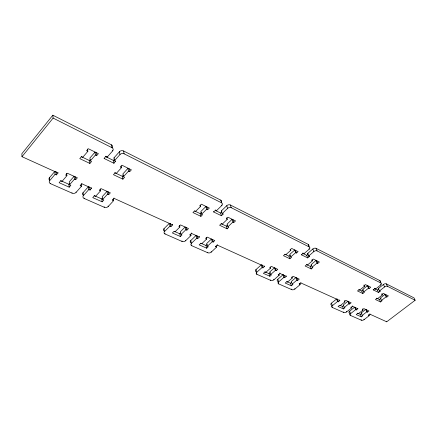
<?xml version="1.0" encoding="UTF-8"?>
<svg xmlns="http://www.w3.org/2000/svg" width="437" height="437" viewBox="0 0 437 437"><rect width="100%" height="100%" fill="white"/><g stroke="black" fill="none" stroke-linecap="round" stroke-linejoin="round"><path stroke-width="0.66" d="M112.506 147.553A3.015 2.322 -6 0 0 111.446 144.849L52.833 115.204L21.85 153.748L21.992 156.686L57.995 172.986L56.362 174.904L55.073 174.325L54.805 171.419L49.425 177.777A3.021 2.207 -1.6 0 0 49.13 179.667M21.992 156.686L53.112 118.083L52.833 115.204M56.362 174.904L56.193 171.883M81.26 184.245L81.511 186.228L76.098 192.367A2.95 2.13 -3.9 0 1 72.023 193.116L50.637 183.72A3.032 2.207 -1.8 0 1 49.671 180.694L55.073 174.325M66.664 173.385L66.916 175.696L62.016 181.388L60.748 180.82L59.126 182.71L69.199 187.178L70.821 185.315L69.57 184.758L69.254 181.868L74.132 176.242L74.47 179.126L69.57 184.758M87.542 149.044L87.859 151.333L82.751 157.276L81.479 156.665L79.785 158.636L89.869 163.438L91.562 161.499L90.312 160.898L89.907 158.036L94.998 152.169L96.244 152.775L96.675 155.632L95.424 155.02L94.998 152.169M69.199 187.178L68.882 184.288L69.691 183.354M89.869 163.438L89.465 160.576L90.312 159.609M90.312 160.898L95.424 155.02M74.47 179.126L75.721 179.694L77.36 177.81L67.287 173.21L65.643 175.122L66.916 175.696M96.675 155.632L98.391 153.66L88.307 148.717L86.592 150.71L87.859 151.333M81.511 186.228L80.282 185.676L81.872 183.453M115.592 160.985L113.937 163.269L104.192 158.505L105.847 156.2M105.907 156.555L107.136 157.156L112.659 150.896L112.533 150.186M83.238 195.23A2.895 2.092 -5 0 1 83.041 192.717L88.432 186.648L89.64 187.194L90.027 190.062L88.82 189.516L88.432 186.648M115.658 161.34L114.45 160.75L113.953 157.915L119.448 151.726A2.966 2.272 -7.5 0 1 123.589 150.989L220.756 200.141A2.644 1.863 -16.5 0 1 221.493 202.08M113.937 163.269L113.445 160.434L114.303 159.472M113.33 199.07L113.593 200.67L108.179 206.543A2.83 2.016 -7 0 1 104.257 207.275L84.204 198.469A2.906 2.092 -5.1 0 1 83.407 195.596L88.82 189.516M114.45 160.75L119.967 154.556A2.983 2.272 -7.6 0 1 124.124 153.813L221.581 202.85A2.655 1.863 -16.6 0 1 221.805 205.499L216.359 210.803L215.386 210.328L215.239 209.815M90.027 190.062L91.617 187.866M100.21 189.216L100.466 190.931L95.561 196.36L94.376 195.831L92.753 197.633L102.182 201.818L103.809 200.042L102.64 199.518L102.209 196.666L107.087 191.297L107.54 194.143L102.64 199.518M121.442 167.704L116.329 173.369L115.139 172.795L113.451 174.674L122.879 179.17L124.572 177.318L123.403 176.756L122.884 173.926L127.97 168.332L129.139 168.9L129.68 171.719L131.395 169.846L121.967 165.219L120.251 167.125L121.442 167.704L121.131 166.005M102.182 201.818L101.755 198.966L102.564 198.076M122.879 179.17L122.365 176.34L123.627 174.953M123.403 176.756L128.511 171.151L127.97 168.332M107.54 194.143L108.709 194.673L110.353 192.87L100.92 188.565L99.275 190.39L100.466 190.931M113.593 200.67L112.446 200.151L114.019 198.016M164.088 231.02A2.617 1.803 -12.1 0 1 163.995 228.698L169.37 223.296L169.753 223.471M172.533 224.372L172.653 224.891L171.025 226.524L170.588 223.553M190.603 233.97L190.996 235.51L185.616 240.749A2.573 1.737 -13.4 0 1 182.054 241.448L165.044 233.981A2.627 1.797 -12.2 0 1 164.612 231.468L170.004 226.066L169.37 223.296M179.886 226.989L175.013 231.823L174.002 231.375L172.391 232.981L180.394 236.532L182.005 234.948L181.011 234.505L180.35 231.752L185.201 226.967L185.883 229.709L186.872 230.162L188.505 228.556L180.514 224.908L178.88 226.53L179.886 226.989L179.487 225.334M200.687 206.34L195.623 211.366L194.618 210.885L192.941 212.551L200.916 216.353L202.593 214.709L201.604 214.234L200.856 211.503L205.893 206.526L206.876 207.012L207.651 209.733L209.345 208.067L201.386 204.166L199.687 205.854L200.687 206.34L200.386 205.248M180.394 236.532L179.733 233.784L180.536 232.992M200.916 216.353L200.173 213.622L201.424 212.387M181.011 234.505L185.883 229.709M201.604 214.234L206.663 209.252L205.893 206.526M190.996 235.51L190.019 235.073L191.641 233.489L191.51 232.97M222.908 213.442L223.11 214.119L221.417 215.752L213.693 211.978L215.386 210.328M190.761 242.808A2.535 1.704 -14 0 1 190.756 240.596L196.109 235.406L197.071 235.838L197.781 238.569L199.403 237.001L199.267 236.488M223.11 214.119L222.154 213.649L221.34 210.94L226.754 205.69A2.611 1.824 -17.2 0 1 230.37 205.002L308.249 244.392L309.265 246.971A2.393 1.508 -21.2 0 1 309.178 249.21L303.884 253.793L302.912 252.919M221.417 215.752L220.609 213.048L221.767 211.923M216.293 245.867L216.626 247.047L211.273 252.083A2.496 1.644 -15.1 0 1 207.826 252.772L191.772 245.72A2.546 1.704 -14.1 0 1 191.444 243.327L196.819 238.132L196.109 235.406M222.154 213.649L227.59 208.394A2.622 1.824 -17.2 0 1 231.217 207.695L309.265 246.971M206.581 239.11L201.73 243.748L200.78 243.327L199.174 244.867L206.723 248.216L208.323 246.692L207.389 246.277L206.657 243.567L211.486 238.968L212.235 241.672L213.169 242.098L214.796 240.558L207.258 237.116L205.63 238.678L206.581 239.11L206.138 237.477M227.284 219.308L222.247 224.126L221.302 223.673L219.631 225.273L227.142 228.851L228.808 227.273L227.879 226.825L227.065 224.132L232.074 219.358L232.997 219.816L233.839 222.504L235.521 220.903L228.027 217.227L226.339 218.844L227.284 219.308L226.787 217.686M206.723 248.216L205.991 245.507L207.193 244.365M227.142 228.851L226.333 226.158L227.579 224.973M207.389 246.277L212.235 241.672M227.879 226.825L232.905 222.051L232.074 219.358M216.626 247.047L215.698 246.632L217.315 245.113L217.173 244.605M255.798 271.557A2.349 1.469 -17.9 0 1 255.989 269.585L261.25 264.904L262.08 265.281L262.943 267.897L264.532 266.488L264.374 265.996M262.08 265.281L262.375 265.013M278.839 274.234L279.177 275.206L273.928 279.762A2.316 1.42 -18.5 0 1 270.76 280.417L256.912 274.332A2.354 1.469 -17.9 0 1 256.83 272.207L262.113 267.526L262.943 267.897M270.541 268.143L265.772 272.338L264.953 271.972L263.374 273.36L269.886 276.255L271.464 274.873L270.656 274.512L269.782 271.912L274.518 267.755L275.414 270.356L276.222 270.721L277.812 269.334L271.322 266.368L269.722 267.772L270.541 268.143L270.186 267.1M290.834 250.292L285.902 254.629L285.088 254.241L283.449 255.683L289.917 258.764L291.55 257.338L290.747 256.956L289.791 254.361L294.702 250.057L295.499 250.45L296.472 253.039L298.121 251.597L291.681 248.44L290.026 249.898L290.834 250.292L290.452 249.254M264.877 271.803L269.017 273.649L270.192 272.617M284.864 254.203L288.966 256.169L290.19 255.099M270.656 274.512L275.414 270.356M290.747 256.956L295.674 252.652L296.472 253.039M278.211 274.36L278.38 274.851L279.964 273.475L286.295 276.337L284.711 277.697L283.924 277.348L283.023 274.764L277.795 279.276A2.289 1.398 -18.9 0 0 277.675 281.248M301.262 254.35L301.448 254.837L303.098 253.405M301.448 254.837L307.719 257.901L309.363 256.486L308.588 256.104L307.588 253.531L312.843 248.986A2.36 1.475 -21.5 0 1 316.049 248.336L379.868 280.614L380.998 283.061A2.19 1.235 -23.3 0 1 380.693 284.984L375.596 289.015L374.733 288.234M302.743 253.373L306.725 255.328L308.156 254.088M299.651 283.356L300.121 284.634L294.909 289.032A2.256 1.349 -19.4 0 1 291.84 289.676L278.697 283.903A2.294 1.393 -18.9 0 1 278.686 281.865L283.924 277.348M308.588 256.104L313.864 251.554A2.371 1.475 -21.5 0 1 317.082 250.904L380.998 283.061M292.282 278.014L287.557 282.056L286.776 281.712L285.208 283.056L291.386 285.798L292.948 284.465L292.184 284.126L291.266 281.559L295.969 277.55L296.903 280.112L297.668 280.461L299.252 279.117L293.096 276.31L291.506 277.664L292.282 278.014L291.916 276.987M312.417 260.813L307.522 264.997L306.752 264.625L305.13 266.013L311.259 268.93L312.876 267.559L312.116 267.193L311.122 264.636L315.984 260.49L316.743 260.862L317.754 263.418L319.392 262.031L313.285 259.037L311.647 260.441L312.417 260.813L312.013 259.791M286.776 281.581L290.474 283.231L291.512 282.346M306.599 264.62L310.27 266.379L311.881 265.002M292.184 284.126L296.903 280.112M312.116 267.193L316.994 263.047L317.754 263.418M299.192 283.815L299.367 284.296L300.94 282.968L339.811 300.563L338.265 301.809L337.577 301.497L336.583 299.017L331.475 303.136A2.141 1.218 -20.9 0 0 331.328 304.971L331.448 305.277M336.84 299.132L337.555 299.094M351.343 306.943L351.725 307.867L346.639 311.881A2.119 1.18 -21.2 0 1 343.793 312.499L332.3 307.451A2.147 1.213 -20.9 0 1 332.459 305.616L337.577 301.497M344.891 301.901L340.276 305.589L339.598 305.288L338.063 306.512L343.466 308.91L344.995 307.697L344.323 307.397L343.318 304.933L347.912 301.268L348.934 303.731L349.6 304.037L351.146 302.814L345.765 300.356L344.214 301.596L344.891 301.901L344.389 300.667M364.518 286.213L359.749 290.021L359.077 289.704L357.499 290.966L362.841 293.511L364.42 292.26L363.759 291.943L362.683 289.485L367.419 285.705L368.08 286.027L369.172 288.486L370.767 287.218L365.441 284.613L363.846 285.891L364.518 286.213L363.972 284.984M340.068 305.376L342.466 306.446L343.482 305.638M358.81 289.633L361.776 291.053L363.344 289.802M363.759 291.943L368.511 288.163L369.172 288.486M344.323 307.397L348.934 303.731M350.873 307.107L351.064 307.572L352.599 306.353L357.854 308.735L356.324 309.937L355.674 309.642L354.647 307.195L349.589 311.182A2.098 1.158 -21.4 0 0 349.392 312.952M373.143 289.491L373.351 289.95L374.941 288.693M373.351 289.95L378.546 292.484L380.13 291.239L379.485 290.927L378.376 288.486L383.446 284.487A2.163 1.218 -23.5 0 1 386.319 283.881L413.981 297.87L415.15 300.246L386.701 321.796L370.052 314.258L369.855 313.799M374.558 288.633L377.442 290.048L378.628 289.114M368.768 314.809L369.161 315.716L364.125 319.605A2.07 1.12 -21.7 0 1 361.355 320.212L350.392 315.399A2.103 1.158 -21.4 0 1 350.6 313.629L355.674 309.642M379.485 290.927L384.576 286.929A2.169 1.213 -23.5 0 1 387.461 286.311L415.15 300.246M362.945 310.095L358.373 313.668L357.723 313.378L356.21 314.564L361.355 316.852L362.868 315.678L362.229 315.388L361.202 312.963L365.747 309.418L366.79 311.843L367.43 312.133L368.959 310.947L363.835 308.604L362.3 309.806L362.945 310.095L362.426 308.877M382.375 294.926L377.661 298.608L377.022 298.302L375.459 299.525L380.545 301.951L382.107 300.738L381.474 300.438L380.376 298.012L385.068 294.358L385.696 294.664L386.811 297.084L388.384 295.86L383.32 293.374L381.741 294.614L382.375 294.926L381.823 293.708M357.477 313.149L360.334 314.422L361.841 313.247L361.202 312.963M376.628 298.171L379.453 299.525L381.009 298.313M362.229 315.388L366.79 311.843M381.474 300.438L386.182 296.778L386.811 297.084M368.336 314.979L368.528 315.432L370.052 314.258M60.617 180.596L68.882 184.288M94.119 195.552L101.755 198.966M174.205 231.315L179.733 233.784M200.78 243.18L205.991 245.507M170.004 226.066L171.025 226.524M196.819 238.132L197.781 238.569M278.38 274.851L279.177 275.206M299.367 284.296L300.121 284.634M351.064 307.572L351.725 307.867M368.528 315.432L369.161 315.716M55.046 171.528L56.089 171.998M169.878 223.525L170.386 223.76M283.023 274.764L283.804 275.119L284.711 277.697M354.647 307.195L355.057 307.38M81.916 183.813L91.666 188.227M114.079 198.376L172.653 224.891M191.641 233.489L199.403 237.001M217.315 245.113L264.532 266.488M81.195 156.61L89.465 160.576M114.729 172.681L122.365 176.34M194.667 210.984L200.173 213.622M221.144 223.673L226.333 226.158M128.511 171.151L129.68 171.719M206.663 209.252L207.651 209.733M232.905 222.051L233.839 222.504M105.552 156.555L113.445 160.434M215.277 210.426L220.609 213.048M113.953 157.915L114.407 158.139M221.34 210.94L221.816 211.18M307.588 253.531L308.025 253.744M378.376 288.486L378.857 288.726M53.112 118.083L111.938 147.679A3.026 2.322 -6.1 0 1 112.659 150.896M386.319 283.881L387.461 286.311M383.446 284.487L384.576 286.929M385.068 294.358L386.182 296.778M380.48 284.525L380.693 284.984M379.922 290.785L380.13 291.239M377.442 290.048L378.546 292.484M375.388 288.551L375.596 289.015M379.453 299.525L380.545 301.951M386.499 321.348L386.701 321.796M367.419 285.705L368.511 288.163M361.776 291.053L362.841 293.511M366.386 309.707L367.43 312.133M363.934 319.152L364.125 319.605M360.334 314.422L361.355 316.852M357.663 308.276L357.854 308.735M361.099 319.605L361.355 320.212M355.303 307.495L356.324 309.937M352.408 305.895L352.599 306.353M348.579 301.574L349.6 304.037M349.589 311.182L350.6 313.629M349.453 313.105L350.392 315.399M346.454 311.423L346.639 311.881M342.466 306.446L343.466 308.91M339.56 299.946L339.811 300.563M343.608 312.034L343.793 312.499M337.266 299.323L338.265 301.809M316.049 248.336L317.082 250.904M312.843 248.986L313.864 251.554M315.984 260.49L316.994 263.047M331.475 303.136L332.459 305.616M331.628 305.742L331.874 306.364M332.12 306.987L332.3 307.451M308.986 248.724L309.178 249.21M309.112 255.842L309.363 256.486M306.725 255.328L307.719 257.901M310.27 266.379L311.259 268.93M303.699 253.307L303.884 253.793M294.702 250.057L295.674 252.652M300.76 282.488L300.94 282.968M288.966 256.169L289.917 258.764M296.734 277.899L297.668 280.461M294.74 288.551L294.909 289.032M290.474 283.231L291.386 285.798M291.61 289.032L291.84 289.676M286.12 275.851L286.295 276.337M279.795 272.988L279.964 273.475M275.326 268.121L276.222 270.721M277.795 279.276L278.686 281.865M277.921 281.641L278.14 282.286M278.364 282.93L278.697 283.903M273.759 279.276L273.928 279.762M269.017 273.649L269.886 276.255M270.596 279.926L270.76 280.417M261.25 264.904L262.113 267.526M255.989 269.585L256.83 272.207M256.18 272.038L256.284 272.366M256.595 273.349L256.912 274.332M230.37 205.002L231.217 207.695M226.754 205.69L227.59 208.394M220.756 200.141L221.581 202.85M221.652 204.991L221.805 205.499M216.211 210.295L216.359 210.803M213.546 211.47L213.693 211.978M215.556 246.124L215.698 246.632M212.415 239.394L213.169 242.098M211.137 251.575L211.273 252.083M207.69 252.264L207.826 252.772M189.887 234.554L190.019 235.073M190.756 240.596L191.444 243.327M191.559 244.862L191.772 245.72M186.189 227.415L186.872 230.162M185.49 240.235L185.616 240.749M181.929 240.934L182.054 241.448M163.995 228.698L164.612 231.468M164.929 233.456L165.044 233.981M123.589 150.989L124.124 153.813M119.448 151.726L119.967 154.556M111.446 144.849L111.938 147.679M107.049 156.626L107.136 157.156M112.385 199.796L112.446 200.151M104.132 158.15L104.192 158.505M108.256 191.827L108.709 194.673M108.092 206.007L108.179 206.543M104.175 206.739L104.257 207.275M84.161 198.108L84.204 198.469M83.041 192.717L83.407 195.596M80.217 185.13L80.282 185.676M75.377 176.81L75.721 179.694M76.054 192.007L76.098 192.367M71.985 192.755L72.023 193.116M57.963 172.62L57.995 172.986M50.605 183.354L50.637 183.72M49.425 177.777L49.671 180.694M379.868 280.614A2.185 1.24 -23.4 0 1 380.032 282.078M308.249 244.392A2.382 1.508 -21.2 0 1 308.762 245.856"/></g></svg>
